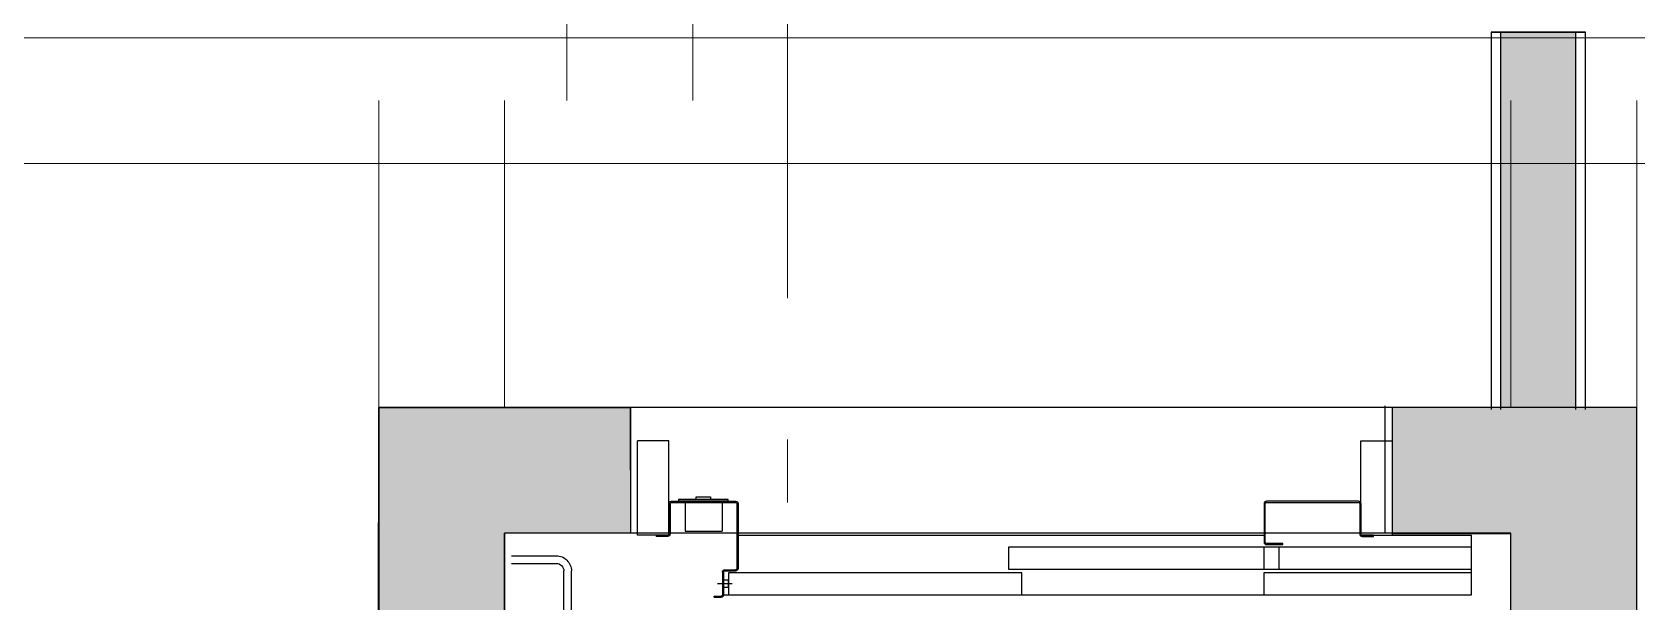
# Model space of a CAD drawing. Header units: metres. Extents: x 219 to 707, y -561 to -17.
# Drawn here: x 357.245 to 359.796, y -80.971 to -80.065 of the extents above; entities that cross this region are included whole.
import ezdxf

# ---------------------------------------------------------------- set-up
doc = ezdxf.new("R2010")
doc.units = ezdxf.units.M
doc.linetypes.add('CYPE_PUNTO', pattern=[0.075, 0, -0.075])
doc.linetypes.add('CYPE_RAYAPUNTOPUNTO', pattern=[0.45, 0.225, -0.075, 0, -0.075, 0, -0.075])
for name, color, linetype in [('A-ASCENSORES', 1, 'Continuous'), ('A-Muros', 4, 'Continuous'), ('A-Revoques', 1, 'Continuous'), ('Dr Ejes en bloque', 4, 'Continuous'), ('DR SOLAPE PILARES', 7, 'Continuous')]:
    doc.layers.add(name, color=color, linetype=linetype)
for name, color, linetype, lineweight in [('COTAS_REPLANTEO', 7, 'CYPE_RAYAPUNTOPUNTO', 0), ('MUR_CARAS_HORMIGON', 1, 'Continuous', 20), ('VIG_CARAS', 253, 'Continuous', 9)]:
    doc.layers.add(name, color=color, linetype=linetype, lineweight=lineweight)
doc.layers.add('M1-Muro Común 20', color=12, linetype='Continuous', transparency=0.5)

# ---------------------------------------------------------------- blocks, each defined once
blk = doc.blocks.new('ASCENSOR PT')
for p, q in [((1.515, 0.7714), (1.515, 0.4194)), ((1.527, 0.7714), (1.527, 0.4194)), ((1.2881, 0.4613), (1.2769, 0.4613)), ((1.2881, 0.4594), (1.2769, 0.4594)), ((1.2881, 0.4613), (1.2881, 0.4594)), ((1.2755, 0.4575), (0.0843, 0.4575)), ((0.0843, 0.4575), (0.0843, 0.3625)), ((0.4143, 0.4575), (0.0843, 0.4575)), ((0.0843, 0.4575), (0.0843, 0.4225)), ((0.4143, 0.4225), (0.4143, 0.4575)), ((1.2651, 0.4575), (0.799, 0.4575)), ((0.799, 0.4575), (0.799, 0.4225)), ((1.2596, 0.4399), (1.283, 0.4399)), ((1.2651, 0.4225), (1.2651, 0.4575)), ((1.2651, 0.4449), (1.2651, 0.4349)), ((1.2661, 0.4459), (1.2731, 0.4459)), ((1.2661, 0.4339), (1.2731, 0.4339)), ((1.2731, 0.4213), (1.2731, 0.4575)), ((1.275, 0.4213), (1.275, 0.4575)), ((0.0843, 0.4225), (0.4143, 0.4225)), ((0.4143, 0.4165), (0.0843, 0.4165)), ((0.0843, 0.4165), (0.0843, 0.3815)), ((0.8201, 0.4165), (0.3901, 0.4165)), ((0.3901, 0.4165), (0.3901, 0.3815)), ((0.4143, 0.3815), (0.4143, 0.4165)), ((0.799, 0.4225), (1.2651, 0.4225)), ((0.8201, 0.3815), (0.8201, 0.4165)), ((1.2501, 0.3122), (1.2501, 0.4156)), ((1.252, 0.3122), (1.252, 0.4156)), ((1.2712, 0.4194), (1.2539, 0.4194)), ((1.2712, 0.4175), (1.2539, 0.4175)), ((1.61, 0.4074), (1.539, 0.4074)), ((1.61, 0.3954), (1.539, 0.3954)), ((0.0843, 0.3815), (0.4143, 0.3815)), ((0.2101, 0.3625), (0.0843, 0.3625)), ((0.2601, 0.3625), (0.2101, 0.3625)), ((0.2101, 0.3625), (0.2101, 0.2125)), ((0.2601, 0.3625), (0.2101, 0.3625)), ((0.2101, 0.3625), (0.2101, 0.2125)), ((0.2582, 0.3645), (0.2401, 0.3645)), ((0.2401, 0.3645), (0.2401, 0.3626)), ((0.2582, 0.3645), (0.2401, 0.3645)), ((0.2401, 0.3645), (0.2401, 0.3626)), ((0.2401, 0.3626), (0.2582, 0.3626)), ((0.2401, 0.3626), (0.2582, 0.3626)), ((0.2601, 0.3625), (0.2601, 0.2125)), ((0.2601, 0.3625), (0.2601, 0.2125)), ((0.2601, 0.3123), (0.2601, 0.3607)), ((0.2601, 0.3123), (0.2601, 0.3607)), ((0.262, 0.3123), (0.262, 0.3607)), ((0.262, 0.3123), (0.262, 0.3607)), ((0.4102, 0.3775), (0.384, 0.3775)), ((0.384, 0.3775), (0.384, 0.3756)), ((0.4102, 0.3775), (0.384, 0.3775)), ((0.384, 0.3775), (0.384, 0.3756)), ((0.384, 0.3756), (0.4102, 0.3756)), ((0.384, 0.3756), (0.4102, 0.3756)), ((0.3901, 0.3815), (0.8201, 0.3815)), ((0.4121, 0.3737), (0.4121, 0.3123)), ((0.4121, 0.3737), (0.4121, 0.3123)), ((0.414, 0.3123), (0.414, 0.3737)), ((0.414, 0.3123), (0.414, 0.3737)), ((1.2501, 0.3625), (0.414, 0.3625)), ((1.3582, 0.3122), (1.3582, 0.3606)), ((1.3601, 0.3625), (1.3601, 0.2125)), ((1.3601, 0.3625), (1.4101, 0.3625)), ((1.3601, 0.3122), (1.3601, 0.3606)), ((1.362, 0.3644), (1.3801, 0.3644)), ((1.362, 0.3625), (1.3801, 0.3625)), ((1.3801, 0.3625), (1.3801, 0.3644)), ((1.4101, 0.3625), (1.4101, 0.2125)), ((1.3341, 0.3561), (1.2751, 0.3561)), ((1.2751, 0.3084), (1.2751, 0.3561)), ((1.3341, 0.3084), (1.3341, 0.3561)), ((0.4102, 0.3104), (0.2639, 0.3104)), ((0.4102, 0.3104), (0.2639, 0.3104)), ((0.2639, 0.3085), (0.4102, 0.3085)), ((0.2639, 0.3085), (0.4102, 0.3085)), ((1.3051, 0.3103), (1.2539, 0.3103)), ((1.3563, 0.3084), (1.2539, 0.3084)), ((1.2656, 0.3084), (1.2656, 0.3055)), ((1.2656, 0.3084), (1.3446, 0.3084)), ((1.3341, 0.3084), (1.2751, 0.3084)), ((1.3563, 0.3103), (1.3051, 0.3103)), ((1.3051, 0.3084), (1.3051, 0.3103)), ((1.3446, 0.3055), (1.3446, 0.3084)), ((1.2656, 0.3055), (1.3446, 0.3055)), ((1.2938, 0.3055), (1.3165, 0.3055)), ((1.2938, 0.3017), (1.2938, 0.3055)), ((1.3165, 0.3017), (1.2938, 0.3017)), ((1.3165, 0.3055), (1.3165, 0.3017)), ((0.2601, 0.2125), (0.2101, 0.2125)), ((0.2601, 0.2125), (0.2101, 0.2125)), ((1.3601, 0.2125), (1.4101, 0.2125))]:
    blk.add_line(p, q)
at = {"extrusion": (0, 0, -1)}
for centre, major_axis, start_param, end_param in [((1.2769, 0.4575), (0.00269, 0.00269), 3.926991, 5.497787), ((1.2769, 0.4575), (0.00134, 0.00134), 3.926991, 5.497787), ((1.2661, 0.4449), (-0.000707, 0.000707), 5.497787, 7.068583), ((1.2661, 0.4349), (-0.000707, 0.000707), 3.926991, 5.497787), ((1.2539, 0.4156), (-0.00269, 0.00269), 5.497787, 7.068583), ((1.2539, 0.4156), (-0.00134, 0.00134), 5.497787, 7.068583), ((1.2712, 0.4213), (0.00269, 0.00269), 0.785398, 2.356194), ((1.2712, 0.4213), (0.00134, 0.00134), 0.785398, 2.356194), ((1.539, 0.4194), (0.017, 0.017), 2.356194, 3.926991), ((1.539, 0.4194), (0.00849, 0.00849), 2.356194, 3.926991), ((1.362, 0.3606), (0.00269, 0.00269), 3.926991, 5.497787), ((1.362, 0.3606), (-0.00134, 0.00134), 5.497787, 7.068583), ((1.2539, 0.3122), (0.00269, 0.00269), 2.356194, 3.926991), ((1.2539, 0.3122), (-0.00134, 0.00134), 3.926991, 5.497787), ((1.3563, 0.3122), (0.00269, 0.00269), 0.785398, 2.356194), ((1.3563, 0.3122), (0.00134, 0.00134), 0.785398, 2.356194)]:
    blk.add_ellipse(centre, major_axis=major_axis, ratio=1, start_param=start_param, end_param=end_param, dxfattribs=at)
for centre, major_axis, start_param, end_param in [((0.2582, 0.3607), (-0.00269, 0.00269), 3.926991, 5.497787), ((0.2582, 0.3607), (0.00269, 0.00269), 5.497787, 7.068583), ((0.2582, 0.3607), (0.00134, 0.00134), 5.497787, 7.068583), ((0.2582, 0.3607), (-0.00134, 0.00134), 3.926991, 5.497787), ((0.4102, 0.3737), (-0.00269, 0.00269), 3.926991, 5.497787), ((0.4102, 0.3737), (-0.00269, 0.00269), 3.926991, 5.497787), ((0.4102, 0.3737), (0.00134, 0.00134), 5.497787, 7.068583), ((0.4102, 0.3737), (0.00134, 0.00134), 5.497787, 7.068583), ((0.2639, 0.3123), (-0.00269, 0.00269), 0.785398, 2.356194), ((0.2639, 0.3123), (-0.00269, 0.00269), 0.785398, 2.356194), ((0.2639, 0.3123), (-0.00134, 0.00134), 0.785398, 2.356194), ((0.2639, 0.3123), (-0.00134, 0.00134), 0.785398, 2.356194), ((0.4102, 0.3123), (0.00134, 0.00134), 3.926991, 5.497787), ((0.4102, 0.3123), (0.00269, 0.00269), 3.926991, 5.497787), ((0.4102, 0.3123), (-0.00134, 0.00134), 2.356194, 3.926991), ((0.4102, 0.3123), (0.00269, 0.00269), 3.926991, 5.497787)]:
    blk.add_ellipse(centre, major_axis=major_axis, ratio=1, start_param=start_param, end_param=end_param)
blk = doc.blocks.new('A$Ce6b0c617')
h = blk.add_hatch(color=252)
h.dxf.hatch_style = 1
h.paths.add_polyline_path([(1.3501, -10.2361), (1.3501, -10.236), (0.9615, -10.236), (0.9615, -10.4359), (1.1501, -10.4359), (1.1501, -11.0076), (1.1618, -11.0076), (1.1618, -11.8822), (1.1501, -11.8822), (1.1501, -12.0358), (0, -12.0358), (0, -12.2357), (1.3501, -12.2358)])
h.paths.add_polyline_path([(-0.2496, -10.2838), (-0.2498, -10.2357), (-0.6496, -10.2356), (-0.6498, -12.2356), (0, -12.2357), (0, -12.0358), (-0.4498, -12.0358), (-0.4496, -10.4356), (-0.2496, -10.4357)])
at = {"color": 5}
for p, q in [((-0.6498, -12.2358), (-0.6496, -10.2356)), ((1.3501, -12.2358), (1.3501, -10.2361)), ((-0.4498, -12.0358), (-0.4496, -10.4356)), ((1.1501, -12.0358), (1.1501, -10.4361))]:
    blk.add_line(p, q, dxfattribs=at)
for points in [[(-0.6496, -10.2356), (-0.2496, -10.2357), (-0.2496, -10.4357), (-0.4496, -10.4356)], [(1.3501, -10.236), (0.9615, -10.236), (0.9615, -10.436), (1.1501, -10.436)]]:
    blk.add_lwpolyline(points, dxfattribs=at)
at = {"layer": 'MUR_CARAS_HORMIGON', "color": 5}
for p, q in [((-0.6498, -12.2358), (-0.6496, -10.2356)), ((-0.2496, -10.2357), (-0.6496, -10.2356)), ((1.3501, -12.2358), (1.3501, -10.2361)), ((-0.4498, -12.0358), (-0.4496, -10.4356)), ((-0.2496, -10.4357), (-0.4496, -10.4356)), ((1.1501, -12.0358), (1.1501, -10.4361))]:
    blk.add_line(p, q, dxfattribs=at)
at = {"layer": 'VIG_CARAS'}
for p, q in [((-0.3503, -9.6477), (-0.3503, -4.0492)), ((-0.3503, -9.6477), (-0.3503, -4.0492)), ((-0.1503, -9.6477), (-0.1503, -4.0492)), ((-0.1503, -9.6477), (-0.1503, -4.0492)), ((-2.85, -9.6477), (6.2992, -9.6477)), ((-2.85, -9.6477), (6.2992, -9.6477)), ((-2.95, -9.8477), (6.2992, -9.8477)), ((-2.95, -9.8477), (6.2992, -9.8477)), ((-0.6496, -10.2356), (-0.6496, -9.8477)), ((-0.6496, -10.2356), (-0.6496, -9.8477)), ((-0.4496, -10.2356), (-0.4496, -9.8477)), ((-0.4496, -10.2356), (-0.4496, -9.8477)), ((1.1501, -10.2361), (1.1501, -9.8477)), ((1.1501, -10.2361), (1.1501, -9.8477)), ((1.3501, -10.2361), (1.3501, -9.8477)), ((1.3501, -10.2361), (1.3501, -9.8477))]:
    blk.add_line(p, q, dxfattribs=at)
at = {"layer": 'VIG_CARAS', "linetype": 'CYPE_PUNTO'}
for p, q in [((-0.6496, -9.8477), (-0.6496, -9.6477)), ((-0.6496, -9.8477), (-0.6496, -9.6477)), ((-0.4496, -9.8477), (-0.4496, -9.6477)), ((-0.4496, -9.8477), (-0.4496, -9.6477)), ((-0.3503, -9.6477), (-0.3503, -9.8477)), ((-0.3503, -9.6477), (-0.3503, -9.8477)), ((-0.1503, -9.6477), (-0.1503, -9.8477)), ((-0.1503, -9.6477), (-0.1503, -9.8477)), ((1.1501, -9.8477), (1.1501, -9.6477)), ((1.1501, -9.8477), (1.1501, -9.6477)), ((1.3501, -9.8477), (1.3501, -9.6477)), ((1.3501, -9.8477), (1.3501, -9.6477))]:
    blk.add_line(p, q, dxfattribs=at)
blk = doc.blocks.new('DSADADASDAS')
at = {"layer": 'COTAS_REPLANTEO', "ltscale": 3}
blk.add_line((132.7277, 125.9327, -0.525), (132.7277, 146.4778, -0.525), dxfattribs=at)
at = {"layer": 'DR SOLAPE PILARES'}
for p, q in [((132.4779, 133.5088, -0.525), (132.4785, 133.3086, -0.525)), ((133.6779, 133.3083, -0.525), (133.6776, 133.5115, -0.525))]:
    blk.add_line(p, q, dxfattribs=at)
at = {"layer": 'DR SOLAPE PILARES', "elevation": -0.525}
for points in [[(132.0779, 131.5089), (134.0779, 131.5088), (134.0778, 133.5086), (132.0781, 133.5089)], [(133.8778, 133.3086), (132.2781, 133.3086), (132.2781, 131.7089), (133.8778, 131.7088)]]:
    blk.add_lwpolyline(points, close=True, dxfattribs=at)

msp = doc.modelspace()

# ---------------------------------------------------------------- hatches: boundary and pattern name
at = {"layer": 'M1-Muro Común 20', "transparency": 33554687}
h = msp.add_hatch(color=256, dxfattribs=at)
h.dxf.hatch_style = 1
h.paths.add_polyline_path([(359.579, -80.6649), (359.699, -80.6649), (359.699, -80.0648), (359.579, -80.0648)])
edge = h.paths.add_edge_path()
edge.add_line((359.579, -80.0648), (359.699, -80.0648))

# ---------------------------------------------------------------- linework, layer by layer
at = {"layer": 'A-Muros'}
for p, q in [((359.714, -80.0648), (359.564, -80.0648)), ((359.579, -80.0648), (359.579, -80.6649)), ((359.579, -80.0648), (359.699, -80.0648)), ((359.699, -80.6649), (359.699, -80.0648))]:
    msp.add_line(p, q, dxfattribs=at)
at = {"layer": 'A-Revoques'}
for p, q in [((359.564, -80.0648), (359.564, -80.6649)), ((359.564, -80.0648), (359.714, -80.0648)), ((359.714, -80.6649), (359.714, -80.0648))]:
    msp.add_line(p, q, dxfattribs=at)

# ---------------------------------------------------------------- block references
msp.add_blockref('A$Ce6b0c617', (358.4456, -70.426))
at = {"layer": 'A-ASCENSORES', "rotation": 180}
msp.add_blockref('ASCENSOR PT', (359.6173, -80.5024), dxfattribs=at)
at = {"layer": 'Dr Ejes en bloque'}
msp.add_blockref('DSADADASDAS', (225.7179, -214.1705, 0.525), dxfattribs=at)

doc.saveas('drawing.dxf')
